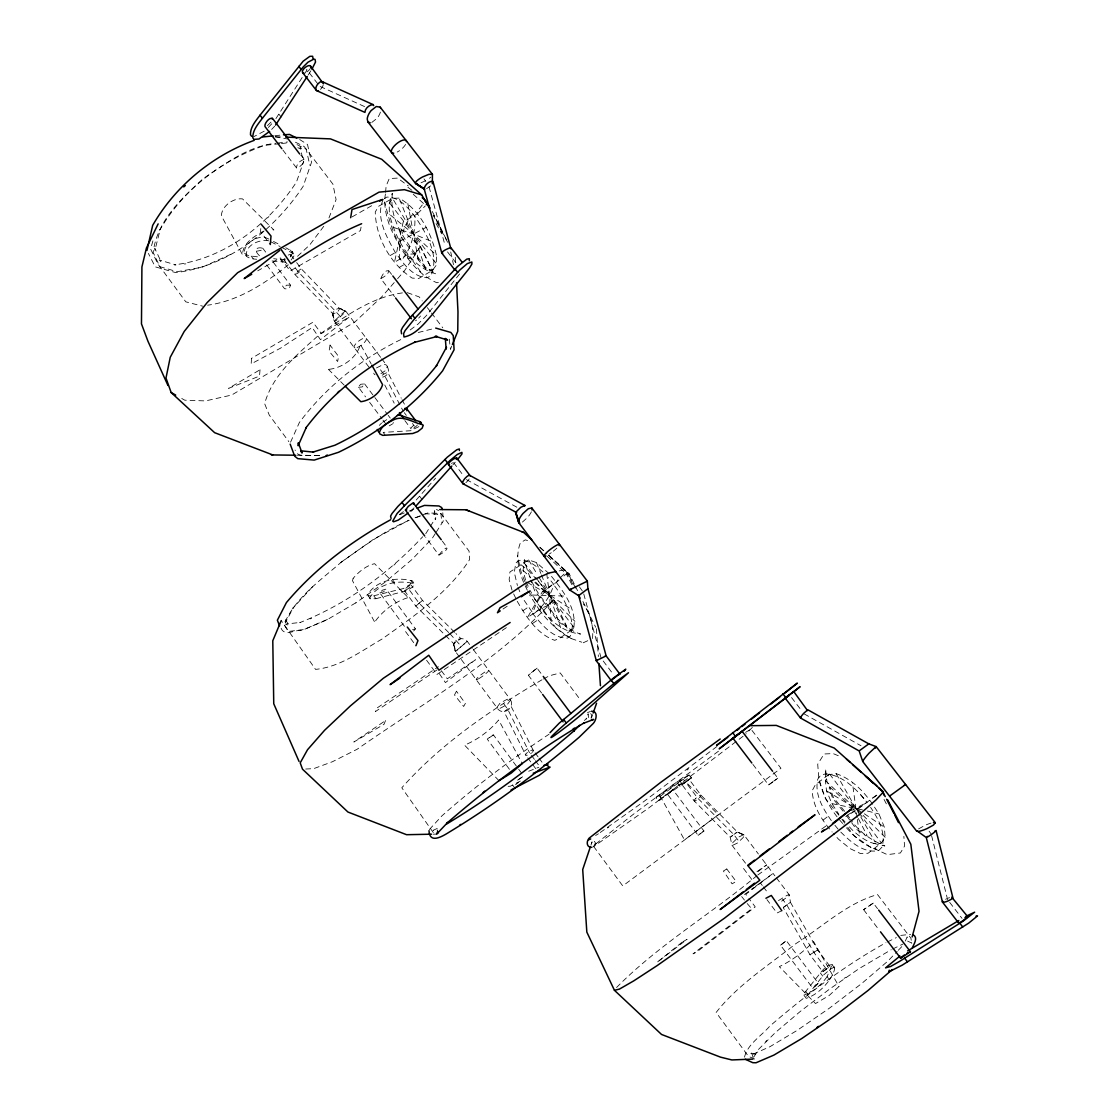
<?xml version="1.0" encoding="UTF-8"?>
<svg xmlns="http://www.w3.org/2000/svg" width="1119" height="1119" viewBox="0 0 1119 1119"><rect width="100%" height="100%" fill="white"/><g stroke="black" fill="none" stroke-linecap="round" stroke-linejoin="round"><path stroke-width="0.75" stroke-dasharray="5 3.75" d="M753.073 1057.497L752.22 1054.252L749.352 1052.475L755.773 1054.476L752.527 1054.378L769.9 1046.741L796.994 1030.487L829.417 1008.177L861.7 983.517L887.996 960.983L897.172 951.444M744.485 1057.147C747.646 1043.985 761.452 1035.914 769.76 1026.165L770.278 1025.717C806.281 994.749 844.425 965.823 885.954 942.688M436.41 256.908L436.27 265.189L432.521 270.336L418.744 278.491L412.156 278.085C390.587 263.958 375.774 237.801 375.271 211.981L378.544 206.33L392.573 198.301L399.105 198.091C419.653 209.729 431.235 232.948 436.438 255.244L413.484 233.997L389.384 214.191L389.174 203.994L392.168 193.335M376.474 367.927L383.23 364.57A8.015 4.042 -33.2 0 1 387.244 366.472L385.789 370.347L379.509 374.627M592.469 638.543C593.825 626.402 590.384 614.051 583.433 604.022M509.453 769.34L487.255 739.099L492.29 735.267L493.465 734.945L517.663 767.844M493.465 734.945L487.255 739.099M260.769 228.584L260.545 231.563L270.308 244.543M438.396 282.506L436.788 282.729C413.415 272.421 399.679 248.502 389.678 226.052C386.251 215.715 383.397 204.917 385.426 193.979M385.565 192.398L386.125 186.048L389.258 178.55L397.609 178.103L408.309 185.936M392.433 193.489C388.293 222.289 409.456 245.607 425.374 267.063L436.13 273.917C409.778 266.49 395.692 238.879 389.384 214.191M525.608 580.104L523.063 570.382L524.517 559.668C528.336 576.635 535.791 592.832 548.128 605.365C555.444 618.22 566.34 629.535 580.593 634.053C556.479 631.438 540.519 610.722 530.252 590.594M332.721 313.418L334.427 320.901L343.743 312.243A7.973 0.923 -41.1 0 1 345.827 311.6L336.539 320.216A7.973 0.923 -41.1 0 1 334.427 320.901C327.797 312.733 338.763 303.836 345.505 311.25L339.281 308.452M842.677 823.458C831.193 810.953 822.997 795.833 818.898 779.384L817.709 764.207L824.088 753.982L833.096 753.577L839.026 756.024M508.11 786.321L510.376 786.223L520.349 781.048M361.059 227.129L360.458 230.542L290.171 270.966L280.351 257.902L257.748 270.826M517.216 601.295C526.21 616.751 537.064 634.081 554.73 640.334L559.682 638.222L573.641 628.668C577.292 608.974 562.955 590.678 551.289 576.103M510.586 700.046L507.397 704.397L500.571 708.089A8.253 2.7 -32 0 1 496.892 707.474L500.053 703.124L506.935 699.403A8.253 2.7 -31.9 0 1 510.586 700.046C515.327 708.061 502.501 716.454 497.2 708.089L460.357 658.196M387.244 366.472C393.818 378.879 369.997 380.012 387.664 372.277L401.259 398.196M591.042 718.132L591.741 715.069L588.692 710.985M415.778 253.733L408.099 254.307L407.316 257.706L411.862 259.622L423.094 275.274M408.099 254.307L394.475 262.294L403.19 222.024L417.373 213.813L418.226 210.092L423.555 203.35M527.343 590.259C519.943 575.949 514.292 558.759 520.335 542.967L525.301 539.834L528.168 540.757M152.911 240.893L150.603 248.991L157.947 264.028L185.796 301.836L202.707 306.186M438.928 555.08C448.118 542.883 451.111 548.925 438.928 555.08L425.738 537.372M783.356 907.411L790.42 902.278L817.667 949.961L829.934 966.256L824.661 970.635L822.647 971.6L810.058 954.857L783.244 907.607L790.42 902.278L789.343 894.976L775.915 877.198M393.398 422.534L392.867 423.541M822.647 971.6L829.934 966.256M590.958 845.125L592.049 841.88L591.503 843.558L622.682 885.814L625.395 883.968L780.936 768.277L751.017 729.14L750.038 729.686M591.475 717.95L592.608 714.677M328.972 217.925L336.078 199.616L332.902 184.131L304.13 146.491L292.199 140.616M451.726 346.135L450.425 349.352L448.929 335.854M383.23 199.308C375.355 217.142 386.335 236.529 395.021 251.999C402.994 262.881 412.058 276.687 426.857 277.764L430.759 276.015C440.187 255.691 426.115 232.892 414.729 216.191C407.694 207.379 399.231 196.93 386.908 197.07L384.446 198.567M829.501 979.824C842.034 960.745 828.829 961.165 820.381 973.012L804.323 993.168L803.806 995.141L806.212 998.344C815.513 995.364 823.934 987.825 829.501 979.824L827.109 976.649L832.396 963.879M459.363 656.839L455.405 651.468L467.252 641.313L455.559 651.51C448.649 643.173 460.538 634.039 467.252 641.313L472.358 648.209M290.562 442.173L299.43 422.395C326.496 386.349 362.892 357.409 403.623 338.246M905.341 941.051L907.173 936.897L907.761 941.247L911.873 943.051L908.446 943.289M827.109 976.649C821.486 984.608 813.093 992.091 803.806 995.141M872.638 804.253C863.56 791.119 851.587 778.796 836.103 773.649L828.717 774.628L825.388 780.698L826.535 790.867L831.893 803.596L838.844 814.268M524.196 600.427L533.469 613.995C542.911 606.918 550.758 595.867 553.807 584.454L548.198 577.53M541.624 693.039L528.336 675.191L536.98 668.057L542.225 675.023M537.092 668.141L528.462 675.261M752.36 727.42L745.758 734.12M548.128 605.365L541.106 608.358L539.806 610.554C548.38 621.73 558.549 631.745 571.026 638.487L581.726 642.194M541.106 608.358L527.399 617.604L542.337 591.769L556.619 582.188L558.045 579.768M389.174 203.994L392.573 198.301L413.484 233.997L432.521 270.336L425.849 270.001L413.484 233.997L399.105 198.091M429.332 829.571L441.893 815.877C475.505 786.056 511.621 759.102 549.037 734.246M425.724 533.763L429.374 527.93M430.297 526.476L435.795 517.719L435.459 519.664L434.298 510.67L435.823 513.397L437.767 514.208L425.024 513.817L426.912 513.509M753.856 1056.937L758.794 1049.132L775.355 1032.557L800.435 1011.31L829.822 988.902L859.28 968.494L891.214 949.723M275.917 118.614L307.627 68.986M435.235 533.679L432.144 538.491L412.044 559.458L385.37 581.936L355.716 602.987M436.13 532.28L443.222 521.16L442.802 512.754M308.173 75.001L310.97 70.651M780.558 945.135L786.293 940.659L818.241 983.195L815.191 986.454L812.548 987.895L780.572 945.275L786.293 940.659M414.659 254.111L420.534 246.572L432.689 271.008L424.101 267.245L402.728 239.41L398.378 228.192L399.315 227.591L420.534 246.572L404.267 271.078L395.315 281.317M874.526 807.149L878.961 813.961L884.346 827.123L885.143 837.306L881.31 842.957L868.092 853.251L860.413 853.531L850.048 848.594L838.565 839.264L833.263 833.291M323.769 226.304L309.711 244.963L295.906 257.79M616.555 987.517C658.406 945.051 710.733 914.195 756.402 876.093M834.718 966.956L830.564 968.984L823.416 975.153L806.701 996.358L806.212 998.344M270.98 122.125L267.091 125.957M592.762 847.083L596.581 843.153L594.497 845.796L595.35 842.705L592.846 839.306M459.615 273.959L426.381 315.6L418.142 324.006L407.386 332.049M765.718 1041.607L766.599 1040.502M420.52 316.006L418.702 318.104M873.324 903.131L863.602 909.663L873.226 903.075L877.562 908.684M290.534 256.237L292.311 253.705L292.255 251.453L285.765 247.733M394.21 282.603L381.901 296.689L354.877 322.006L231.647 395.049L205.532 400.91L184.817 400.196L180.257 397.637M416.212 499.997L435.599 478.149M452.985 464.763L455.265 462.189M312.565 586.706L292.842 608.288L293.374 607.561L285.359 622.793L285.023 618.779L289.122 625.703L285.457 624.108L300.591 622.402L299.752 622.654C346.61 604.176 388.447 573.46 422.702 536.756M745.52 863.197L731.938 845.167L730.217 837.236L694.2 800.896L682.072 784.769L688.045 780.237L689.164 779.481L700.984 795.175L737.337 831.949L744.037 834.984L758.402 854.007M267.581 217.939L268.91 216.513M268.336 127.454L272.323 123.174M271.651 129.426L274.659 126.223M320.44 89.394L321.363 88.415A5.455 2.867 -54.1 0 0 323.223 84.904M655.93 797.567L676.603 782.111L689.668 774.628L691.57 777.873L661.413 798.728C658.462 803.498 653.174 796.42 659.133 795.679L689.668 774.628M898.319 950.255L902.907 945.485M379.341 425.36L381.565 423.066M547.051 605.966L553.681 599.672L566.718 626.192L565.487 626.57L557.346 620.947L547.051 605.966L534.812 591L530.644 580.285M658.224 800.644L678.925 785.188L691.892 777.565M703.935 831.011L698.13 835.347L667.33 793.986L673.037 789.874L703.935 831.011L701.249 833.054M417.373 213.813L425.29 205.924M584.384 720.51L586.762 718.146L586.23 719.027L588.132 713.796L588.65 718.048M393.86 565.207L395.259 563.836M698.13 835.347L700.816 833.291M560.437 577.502L566.438 571.837L549.177 556.031M288.38 264.783C264.895 283.639 238.095 301.123 207.616 305.193M430.647 185.866L426.171 188.985M410.365 511.215L414.687 507.299M465.896 482.667L467.84 480.764A5.581 1.93 -48.8 0 0 469.407 478.554M687.01 770.068L688.521 768.739M831.305 820.563C822.969 808.659 814.24 794.21 817.793 779.104L820.731 775.215L825.668 773.844C843.306 775.383 856.441 789.301 866.973 802.281L852.258 812.17M556.619 582.188L559.052 580.118M563.934 575.991L567.725 572.788L548.464 555.066M672.911 790L667.274 794.098M595.812 843.894L634.571 813.331L718.636 751.073M291.094 260.042L294.535 255.16L292.255 251.453M743.114 736.246L648.628 808.044L593.713 846.551M382.502 422.325L389.874 417.723M392.321 424.101L389.216 425.835M418.87 426.619L410.645 430.731L383.16 432.382L385.3 435.235M716.957 746.471L643.789 801.582L599.798 832.816M413.68 630.99L415.443 628.878L386.167 589.084L382.348 590.203L379.859 592.916L406.127 628.668M752.891 764.375L768.585 784.965L773.942 781.048M773.649 772.614L777.859 778.125L775.103 780.181M756.976 871.659L766.613 864.889L757.143 872.247M757.787 875.03L828.619 824.088M876.569 795.105L856.315 810.282L845.754 816.436M823.136 820.045L828.186 816.199M515.537 784.713L518.475 782.489M828.717 774.628L815.443 784.629L812.226 790.643C812.814 806.449 822.045 820.451 832.144 832.032M778.502 900.585L786.741 895.508A8.351 1.385 -32.7 0 1 789.343 895.396L780.097 902.334M436.886 670.001L375.369 711.614L376.627 708.271L438.41 666.7M733.896 834.41C744.275 826.955 723.28 842.243 733.672 834.774M772.725 781.943L768.585 784.965M773.705 781.146L777.859 778.125M744.485 894.501L754.304 887.255M755.717 886.22L759.927 883.115M761.326 882.08L772.558 873.799L745.8 894.319L747.898 897.116M399.413 514.53L403.539 511.495M415.555 320.775L416.576 320.034M522.419 522.083L527.622 517.384A10.169 3.147 -48.8 0 0 531.497 511.537M683.947 783.468L689.164 779.481M264.21 131.161L253.705 136.728M340.763 562.437L373.34 539.428L408.785 520.195M683.205 784.013L682.072 784.769M876.82 795.371L869.813 799.931M532.476 623.521L537.791 619.926M506.375 627.661L437.011 674.421L426.577 660.224M522.895 610.736L528.21 607.155M503.032 609.016L508.627 605.267M549.289 573.809L536.435 562.563L528.588 559.906L509.928 571.977L509.159 579.614L512.236 590.944M918.587 828.885L924.784 825.472A10.533 1.972 -24.1 0 1 931.693 822.927M595.63 835.487L598.413 833.767M847.74 814.912L851.125 812.856M851.377 810.632L866.973 802.281M399.189 267.469L404.477 264.364M355.884 602.777L326.944 619.828L302.102 630.347C295.78 629.27 284.506 637.047 281.121 628.221M745.52 732.358L751.017 729.14M844.104 978.342L845.894 977.307M390.097 255.594L395.399 252.502M352.121 216.89L372.473 205.267M541.988 679.793C491.255 709.6 441.012 743.52 401.805 787.776L434.242 833.921M543.456 678.995L549.331 675.792L560.199 672.911L580.551 700.102M607.463 827.948L608.652 827.305M371.788 122.447L376.977 118.376A9.945 4.924 -53.8 0 0 380.432 112.04M399.623 241.34L426.213 227.353M528.714 771.243L538.826 767.256M411.093 511.215L412.338 510.586M412.547 629.675L415.443 628.878M887.437 941.96L896.333 937.596M264.07 231.004C254.922 235.745 242.04 243.382 242.641 255.02L221.408 215.883C221.394 206.358 233.367 197.685 242.529 198.902L273.903 229.996L271.413 229.381M781.803 910.698L777.02 913.02L766.935 899.606M945.583 899.312L946.898 898.683M892.668 949.024L902.865 944.1M583.209 642.782L587.839 640.669M437.249 828.438L433.011 830.368L437.123 831.011M230.808 254.307L202.105 267.231L177.236 271.707L159.919 266.714L153.163 252.474C156.912 221.282 181.096 198.804 203.057 178.718C225.213 163.696 248.404 146.016 275.847 143.246M573.641 628.668L568.592 630.864L549.541 594.986L538.197 575.977M327.405 619.436L303.669 629.591L288.254 631.48L283.946 624.36C295.262 597.868 319.922 580.803 340.945 562.437C362.864 546.855 384.768 530.434 409.75 520.083M421.024 182.803L425.416 180.802A9.889 2.462 -27.3 0 0 427.542 179.572M415.093 517.775L427.724 512.95L440.816 513.355L469.057 551.107L469.574 559.668C448.048 593.182 414.086 616.009 382.292 638.893C361.199 650.992 340.526 666.938 315.572 669.386L281.233 620.597M415.988 517.691L423.793 514.712M399.553 514.74L407.54 511.733M409.148 511.131L415.541 508.725M587.489 712.579L590.454 711.502M310.075 618.877L311.516 618.429M418.282 332.497L434.116 328.482M285.597 259.118L282.044 259.706L273.651 258.699M900.781 935.4L910.684 934.337M375.9 598.707L407.274 590.552L412.254 587.265L414.631 584.314L412.435 580.873L410.897 580.537C395.608 576.831 376.166 580.425 367.661 594.735L370.151 598.791L375.9 598.707L373.746 595.77L367.969 595.826M373.746 595.77L403.413 588.538L410.155 584.426L412.435 580.873M402.434 292.884C371.144 297.304 344.876 316.523 319.712 334.315C297.766 353.954 272.896 374.096 264.63 403.637L269.259 415.079L288.842 441.655M559.22 570.886L563.878 569.935L569.263 573.921L574.579 584.65M533.203 750.262L511.215 706.565L510.404 706.844L504.082 711.726L525.776 755.171M571.026 638.487L555.793 627.899L543.568 610.051L539.806 610.554L529.567 594.944M743.534 834.732L738.47 837.166L732.945 842.495A8.295 2.028 -40.3 0 0 732.427 845.432L737.491 843.013L743.058 837.641A8.295 2.028 -40.3 0 0 743.534 834.732L737.239 831.99L744.037 834.984M413.666 214.792L412.142 214.974C402.686 226.737 398.224 243.508 399.637 258.489L400.7 259.72L402.169 259.482C411.638 247.775 415.904 231.115 414.729 216.191M277.512 143.064L287.541 141.973M279.708 143.722L264.755 145.344C221.576 160.395 182.929 189.894 160.003 229.787L160.311 229.087L154.94 250.208L154.814 248.32L161.248 262.042L159.234 259.986L175.935 264.923L174.284 264.811C225.059 258.923 269.008 223.898 296.437 182.103L303.683 161.472L303.627 162.381L299.962 146.813L302.284 149.848L297.85 147.666M281.442 143.54L288.394 142.77L287.499 142.603M274.868 135.721L281.764 134.993M184.383 264.014L185.866 263.874M285.765 262.238L270.49 260.811M305.697 769.033L313.684 768.641L332.427 761.731L357.143 749.254C424.535 702.131 497.927 661.301 553.681 599.672L534.001 581.712M404.309 590.482L415.82 606.106L453.796 643.691L460.902 638.613L455.867 633.522M433.207 834.173L436.536 834.103M818.241 983.195L812.548 987.895M532.364 595.028L565.724 596.105M370.151 598.791L369.843 597.714C378.376 583.475 397.721 579.782 413.009 583.405L414.548 583.712M319.53 455.503L300.661 455.293L298.116 454.244L295.024 450.048M296.759 455.209L320.803 455.503M275.302 136.7L282.198 136.966M380.81 278.575C394.993 271.609 386.027 265.133 380.81 278.575L394.531 296.591M268.854 239.102C253.523 230.094 229.675 258.237 256.699 259.244M244.543 253.188L248.32 255.719L259.832 257.104M268.7 240.809C259.748 238.962 244.613 245.257 246.614 255.957M275.134 136.91L287.513 138.98M282.855 149.988L296.535 167.948C301.57 167.025 307.893 159.136 300.759 155.401M303.934 159.555C300.41 160.101 296.241 164.353 296.535 167.948M831.893 803.596L865.686 810.576M847.754 827.305L853.699 835.515L871.561 847.936L876.792 849.391C863.378 845.586 852.622 835.194 843.796 824.717M873.533 843.334L884.849 845.978C871.477 840.285 858.581 831.767 850.622 819.332M867.337 811.009L878.961 813.961M393.049 227.283L413.484 233.997L432.927 241.942M407.288 292.66L419.121 296.871L422.199 300.899M436.382 509.537L438.662 510.474M296.661 262.601L301.515 269.05L339.686 308.662L345.855 311.25L380.656 357.353M754.612 1059.036L748.457 1056.336L716.118 1012.485C737.855 984.706 768.501 965.487 795.805 943.667C822.423 926.896 846.831 903.229 877.52 894.557L910.95 938.268L911.244 940.282M364.598 106.599L319.6 86.219L306.564 69.336M873.771 848.37L887.283 854.65L900.389 852.972L904.544 846.146L903.872 836.341M281.652 247.313L294.269 254.125M379.859 592.916L383.677 591.783L386.167 589.084M296.997 144.631L306.172 149.163L309.851 165.276M299.654 139.525L307.501 144.463L311.544 162.227L303.179 186.3C274.407 229.787 228.682 266.21 175.781 272.63L155.261 266.868L148.379 253.398M270.924 241.844L280.128 246.53M273.47 241.452L279.624 244.599M284.128 260.084L295.08 274.659L332.902 313.81L337.406 312.383L339.686 308.662M466.413 479.589L517.258 507.425M804.155 713.894L861.001 745.744M527.511 582.565L549.541 594.986L572.173 609.897M826.535 790.867L862.875 812.814M864.316 813.765L884.346 827.123M407.931 187.293L412.813 190.957M520.922 564.675L528.336 570.634L536.309 579.041M542.953 572.019C536.071 566.242 528.476 559.024 518.726 560.409L515.775 563.109L514.306 572.452L517.398 585.531M413.247 194.3L423.541 203.476M852.776 807.82L829.878 787.035L826.927 781.566L825.57 768.963L825.388 780.698L861.854 814.142M540.141 547.443L546.142 552.898M548.702 555.234L569.263 573.921L567.851 574.998L566.312 573.879L546.128 555.276M523.063 570.382L530.63 577.418M535.665 582.104L574.928 621.339M539.694 547.177L546.813 553.821M358.36 387.286L362.206 386.922L364.612 383.901L360.78 384.251L358.276 386.894L365.549 396.881M454.622 632.291L422.478 600.385L411.26 585.195M448.691 632.529L419.149 603.239L407.778 587.839M449.922 633.746L461.322 646.39M863.071 815.359L885.143 837.306M344.246 385.216L327.294 368.221L328.608 369.34C341.882 368.333 357.353 357.52 360.374 344.288L371.06 363.717M266.658 264.965L284.534 288.702L286.562 288.926L289.709 287.345L290.506 285.177L271.959 260.475M498.976 780.67L464.525 745.128C477.323 739.967 489.842 730.651 498.64 720.007L522.251 763.494M840.789 832.088C850.748 841.88 863.644 853.657 878.667 850.608L882.024 847.097C886.234 832.914 878.261 818.814 870.61 807.345M256.349 251.202C275.722 248.712 245.355 242.837 260.475 256.713M290.506 285.177L286.45 285.177L284.198 288.352M842.901 819.542L845.139 822.045M849.447 826.871L851.573 829.249A43.193 16.743 51.1 0 0 881.31 842.957L859.812 813.639M747.198 903.565L751.674 908.726L693.025 953.836L696.536 952.143L755.227 906.88L748.947 898.515M860.903 794.938L863.896 798.56M834.914 825.276L838.691 829.878M529.007 592.259L543.568 610.051M411.862 259.622C395.301 244.501 389.832 222.793 384.726 201.924M844.677 811.303L833.333 797.343L829.878 787.035L829.151 788L832.62 798.295L843.782 812.058M838.872 815.219L825.402 798.644L818.898 779.384M538.589 581.432L574.495 628.095M523.916 562.689L534.602 576.145M535.665 577.488L549.541 594.986L560.633 627.731M741.673 896.571L744.443 900.068M447.516 251.887L456.93 264.098M791.525 697.543L802.043 711.166M949.695 902.39L962.018 918.363M829.529 774.012L858.791 812.24M390.027 203.518L436.76 264.224M340.134 316.243L298.297 271.847L293.374 265.315M737.981 840.075L733.784 834.592L697.599 798.043L685.625 782.125M427.346 307.627L430.423 311.655M431.458 312.998L442.76 327.797M278.869 114.082L281.205 117.145M388.559 270.406L391.748 274.575M863.602 909.663L879.436 930.448M762.501 859.448L774.88 875.827M381.691 358.709L386.824 365.521M453.573 462.567L463.448 475.659M603.225 661.021L613.562 674.729M689.024 774.935L691.248 777.887M832.214 964.83L834.536 967.907M290.38 250.096L292.395 252.768M290.828 254.866L295.682 261.314M826.298 968.928L813.863 952.409L786.825 904.949L782.643 899.298M760.193 882.681L762.291 885.465M763.34 886.863L768.599 893.843M404.281 412.659L406.323 415.359M412.449 423.486L414.478 426.199M368.948 367.13L334.413 321.237L332.902 313.81M679.401 780.377L681.695 783.426M743.534 868.498L753.563 881.828M404.854 420.59L411.051 428.843M677.778 783.412L680.002 786.363M820.381 973.012L822.689 976.09M280.561 259.496L282.561 262.168M262.685 248.11L266.812 253.607M364.612 383.901L373.844 396.196M374.879 397.567L387.174 413.96M388.209 415.331L390.251 418.058M369.648 402.35L381.971 418.786M383.006 420.157L387.104 425.64M659.133 795.679L661.413 798.728M805.722 991.378L808.1 994.553M251.202 256.111L253.258 258.853M419.611 496.207L422.087 499.522M442.299 541.078L447.39 547.904M380.516 369.816L384.251 374.865L403.26 411.302M473.379 649.593L510.292 699.431M410.897 580.537L413.009 583.405M535.148 752.891L538.057 756.836M539.036 758.15L542.911 763.396M531.455 755.381L534.406 759.367M535.386 760.71L539.33 766.039M527.762 757.871L531.749 763.27M532.742 764.613L535.735 768.669M400.462 589.419L402.56 592.273M392.503 579.726L394.685 582.677M929.106 831.193L931.162 834.005M518.67 769.215L521.706 773.327M441.376 670.729L447.306 678.785L475.449 659.748L445.418 682.604L437.781 671.4M423.989 178.9L425.821 181.404M405.568 631.592L415.918 645.705M512.628 785.062L514.894 788.14M847.67 815.275L849.643 817.989M846.733 815.975L850.608 821.304M851.573 822.633L856.413 829.291L865.966 835.893L867.043 835.403L856.734 815.471M841.852 819.164L844.775 823.206M503.746 703.767L507.69 709.208L529.497 752.709M579.404 586.846L583.307 592.273M528.588 559.906L537.316 574.523M453.699 643.523L455.559 651.51L453.796 643.691M836.103 773.649L859.938 815.443M860.791 816.926L875.142 842.089M442.746 232.304L433.78 215.421M447.614 242.291L433.403 215.673M436.088 223.534L441.25 233.116M402.057 399.721L405.246 405.819M884.024 799.4L887.926 806.883M384.754 385.006L394.182 403.148M853.559 809.345L855.951 813.947M575.642 588.174L567.725 572.788L566.312 573.879L572.55 585.992M566.438 571.837L573.32 585.209M432.284 211.463L447.964 242.725M575.334 586.174L578.369 592.301M582.929 601.49L595.686 627.255M513.663 593.895L516.502 599.812M526.042 581.726L529.553 589.126M517.943 587.139L520.573 593.588M536.435 562.563L540.799 573.376M541.428 574.914L549.541 594.986L550.996 619.814M524.797 581.474L521.188 572.243L517.398 555.43M525.398 583.027L527.804 589.181M429.039 186.831L445.082 245.509M583.754 593.923L601.169 658.28M450.733 251.999L453.489 264.685M931.595 835.683L947.639 899.732M437.249 829.934L437.515 831.025M407.834 203.518L418.954 263.371M857.126 817.821L852.426 782.671M857.35 819.458L859.686 835.753M546.729 573.655L549.541 594.986M440.816 513.355L441.907 522.643M596.399 628.682L598.371 656.573M455.251 257.258L455.685 265.79M310.383 68.287A5.133 2.308 -40 0 1 305.865 72.525M405.596 144.421A9.414 3.637 -39.8 0 1 397.189 152.058M288.254 255.09A4.252 1.609 -37.5 0 1 290.926 255.048A4.252 1.609 -37.5 0 1 289.331 257.999M285.093 260.349A4.252 1.609 -37.5 0 1 284.366 258.447M417.443 424.954A4.336 1.147 -37.2 0 1 411.596 428.969A4.336 1.147 -37.2 0 1 413.722 425.332M375.061 374.753A8.015 4.042 -33.2 0 1 373.774 373.159M430.955 177.054A9.889 2.462 -27.3 0 1 429.43 178.285M452.566 462.804A5.287 1.259 -37.2 0 1 451.461 463.518M556.87 548.128A9.721 1.609 -37.2 0 1 553.262 551.205M551.233 552.702A9.721 1.609 -37.2 0 1 549.247 554.045M532.294 752.276A4.364 1.301 -31.9 0 0 532.896 751.632L533.371 750.583A4.686 1.399 -31.9 0 0 531.343 750.331L529.385 751.185A4.364 1.301 -31.9 0 0 526.084 753.8L525.608 754.849A4.686 1.399 -31.9 0 0 527.65 755.087L529.595 754.234A4.364 1.301 -31.9 0 0 531.511 752.961M948.255 898.109A5.833 1.329 -23.8 0 1 949.569 897.662M810.072 954.661L817.667 949.961L810.072 954.661M251.565 358.318L251.174 363.885L280.449 348.205L312.187 327.531L320.44 339.672L349.324 316.985L321.363 333.518L312.914 322.258L251.565 358.318M260.028 369.76L259.51 376.068L228.57 388.363L260.028 369.76M572.341 626.752L570.55 635.886L567.277 638.124C552.003 638.054 541.68 624.262 532.728 613.66C535.581 602.204 543.624 591.056 553.094 584.034C562.689 596.189 571.068 610.974 572.341 626.752M330.049 345.1L329.07 351.17L337.644 361.507L338.539 356.415L330.049 345.1M517.565 780.181L523.72 776.068L517.565 780.181M385.537 720.566L384.013 724.315L353.842 742.009L385.537 720.566M353.128 578.383L352.513 580.747L375.075 622.863L375.019 621.618C382.81 610.652 394.853 601.77 407.694 597.728L408.813 598.203L374.557 563.682C366.039 565.71 358.709 571.823 353.128 578.383M456.44 691.234L454.496 694.955L463.672 706.467L465.378 703.389L456.44 691.234M295.29 274.043C299.584 274.365 306.55 262.475 295.29 274.043M838.984 986.496L829.095 995.546L815.513 1003.547L779.314 966.634C792.056 960.689 803.722 951.57 813.611 941.569L838.984 986.496M422.478 600.385L415.82 606.106L422.478 600.385M695.458 798.756L694.829 799.47A4.658 0.993 -40.4 0 0 694.451 801.022L695.57 800.644A4.336 0.923 -40.4 0 0 698.983 798.099L700.368 796.588A4.658 0.993 -40.4 0 0 700.732 795.063L699.627 795.427A4.336 0.923 -40.4 0 0 696.214 797.973L695.458 798.756M660.811 795.833L660.28 796.336L684.492 839.907L718.328 814.758L683.205 779.328L660.811 795.833M682.03 942.254L656.909 962.466L687.066 939.345L682.03 942.254M726.777 868.973L723.406 871.03L732.106 883.814L736.148 881.464L726.777 868.973M357.073 347.547A7.595 2.42 -37.4 0 0 366.472 338.945A7.595 2.42 -37.4 0 0 357.227 342.316A7.595 2.42 -37.4 0 0 357.073 347.547M405.861 590.063A4.378 0.867 -36.4 0 0 411.33 585.419A4.378 0.867 -36.4 0 0 406.127 588.048A4.378 0.867 -36.4 0 0 405.861 590.063M478.792 678.673A7.833 1.049 -36.5 0 0 488.765 670.575A7.833 1.049 -36.5 0 0 479.841 675.694A7.833 1.049 -36.5 0 0 478.792 678.673"/><path stroke-width="1.5" d="M272.49 119.09C270.504 115.9 263.944 123.426 264.965 126.503L281.792 148.617M916.713 830.662L926.28 837.53L942.464 902.04L958.563 922.909M429.011 830.634C429.556 844.607 442.956 836.019 449.838 831.753C495.535 804.001 538.519 771.872 579.194 737.211L593.294 723.433C596.371 720.174 598.413 711.027 591.531 711.222M313.11 58.887L312.621 56.272L309.851 56.328L303.165 61.195L260.056 115.159C255.775 120.88 250.166 127.146 250.488 134.742L251.593 136.308M399.483 412.575L399.455 413.219A4.546 2.182 -33.1 0 0 400.84 414.226M578.957 595.909L569.543 589.867L518.908 522.909L518.601 520.936A10.169 3.147 -48.8 0 1 523.035 513.453L528.294 508.725L531.791 507.942L587.335 581.125L587.923 588.916M270.308 244.543L271.008 236.053L261.077 224.094M532.057 509.942L531.791 507.942M751.842 763.004L733.015 738.288L742.121 731.336L772.6 771.243M350.667 217.715L351.995 209.561L382.642 199.448L379.733 201.112M935.134 830.857C937.946 830.256 924.238 839.837 927.343 836.369M424.716 536.001L405.442 510.11L408.365 506.306L413.163 502.781L441.278 539.722M413.806 502.893L413.331 503.97M469.351 260.797L469.309 258.699L466.777 259.146L457.447 266.56L408.463 319.433L402.602 327.405L401.12 330.483L401.553 333.784M432.438 174.354L428.969 174.312L422.548 176.97A9.889 2.462 -27.3 0 0 415.946 181.865L415.555 183.432L424.591 189.181L415.555 183.432L367.899 121.901L367.228 118.992A9.945 4.924 -53.8 0 1 371.074 110.627L376.292 106.529L380.166 107.13L432.438 174.354L432.354 183.768M912.125 936.995L919.035 911.3L910.824 844.244L887.647 799.889M742.121 731.336L738.12 734.526M459.405 450.509L459.336 448.957L456.748 449.782L447.32 457.153L397.93 506.389L392.042 513.495L390.587 516.083L391.063 518.489M437.487 832.13L436.592 834.145L447.754 822.381L447.068 823.024C489.954 785.93 535.539 751.604 584.398 722.748L583.531 723.266L593.643 719.447L591.447 719.713M590.398 846.747L582.705 869.533L586.832 932.113L614.443 990.301L661.539 1034.46L720.524 1057.147L731.854 1059.945L752.975 1059.092M593.168 713.041L596.567 703.25M406.757 410.757L407.078 409.386A4.546 2.182 -33.1 0 0 404.84 408.407M452.384 344.54L457.755 331.294L457.979 311.851L456.538 282.855M415.918 645.705L417.988 640.586L407.274 627.046M912.349 947.793C913.901 944.156 918.475 937.4 912.964 934.715M281.233 620.597L272.784 640.739L273.749 703.767L299.053 761.452M522.251 763.494L511.243 773.089L498.976 780.67M807.554 710.593L793.749 691.584L785.118 698.046L800.505 717.992L859.182 750.961L862.749 761.535L916.699 831.193L918.545 831.403A10.519 1.958 -24.1 0 0 927.231 828.494L933.484 825.053L935.316 822.745L876.135 746.597L868.806 743.869L807.806 709.782L803.68 713.362A5.651 0.741 -48.3 0 0 800.742 717.181L800.505 717.992L801.232 717.699M158.143 223.884L146.421 248.04L141.917 266.923L141.47 323.881L147.96 341.253L167.948 385.454M524.559 506.32L524.825 505.424L469.938 475.477L456.734 457.979M875.478 747.996L876.135 746.597L868.904 753.311A10.323 0.937 -48.1 0 0 863.364 760.179L863.127 761.466M307.249 76.456L275.554 125.09M889.815 795.931L905.593 784.517L904.334 785.118M450.887 248.81L432.969 181.46C429.262 180.635 424.535 185.167 424.185 188.859L441.767 253.02L454.971 270.141M311.893 69.196L315.53 62.021L315.054 59.419L313.921 59.097L307.977 62.188L303.291 66.832L262.419 118.25C258.139 123.971 252.53 130.224 252.81 137.805L253.929 139.385L258.965 139.008L269.623 131.427M878.625 910.069L910.432 951.737L900.655 958.242L880.499 931.833M900.543 958.144L901.313 957.318M889.241 970.187L888.724 971.921L902.236 965.137L968.76 923.077L977.53 915.915L976.02 916.111M547.261 765.074L547.918 764.123L543.61 765.536M451.838 466.05L415.695 506.292M793.749 691.584L791.692 693.276M457.559 459.615L461.979 453.908L461.909 452.37L457.293 454.482L449.894 460.58L404.463 505.704L397.049 513.551L392.727 521.118L393.538 521.804L398.266 520.097L408.183 513.006M414.939 318.328L405.05 330.637L403.581 333.7L403.987 337.001C415.988 334.665 424.395 323.349 432.214 314.635L469.448 268.112L471.882 264.084L471.854 262L467.308 263.622L460.007 269.861L414.939 318.328L412.449 315.082M337.49 392.811L339.015 391.244M624.136 671.33L625.787 669.162L613.702 677.862L559.206 723.168L550.03 732.679M579.628 725.252L573.683 731.169L574.285 730.609C534.211 765.032 491.717 796.854 446.439 824.13M483.1 792.602L484.723 791.119M612.135 679.695L617.226 675.722M892.305 969.544L867.994 990.511L835.068 1015.702L801.694 1038.586L773.872 1055.105L756.024 1062.77L752.779 1062.686L745.324 1059.259M183.74 186.915L185.348 185.558M566.284 722.986C526.448 757.983 576.229 719.545 582.202 713.768L628.5 672.743L616.401 681.457L566.284 722.986L563.654 719.461M859.672 750.527L868.806 743.869L867.994 744.387M426.325 204.651L427.668 203.546L425.192 201.42M816.702 1027.774L818.465 1026.347M279.75 250.404L244.194 278.575L251.719 274.267M741.883 726.595L745.058 724.133M751.478 719.111L759.549 712.831M770.292 704.452L779.691 697.109M785.076 692.927L797.357 683.122L716.566 745.394L720.216 742.89M793.161 692.255L800.099 686.674L719.181 748.849L789.133 695.403M459.615 825.262L460.776 824.367M737.211 730.189L739.547 728.385M743.548 891.605L720.132 909.523L759.843 880.219L748.01 865.826L815.01 814.786L798.155 826.941M746.303 889.493L754.556 883.171M824.185 829.85L821.43 831.963L826.927 828.773L851.797 808.701L832.466 823.514M747.632 865.379L754.458 860.189M759.913 856.035L769.48 848.761M779.034 841.488L787.23 835.25M789.958 833.179L792.7 831.095M736.931 735.435L733.015 738.288M902.138 956.647L904.404 955.011M727.756 737.337L721.349 742.065M789.552 694.885L787.384 696.494M587.195 581.223L569.543 589.867L571.082 589.167M720.202 739.016L660.266 782.713L590.692 836.956C586.314 839.236 585.531 847.601 591.713 847.349M899.928 956.06L885.549 967.865L890.682 966.438L899.438 961.459L962.858 921.329L974.635 912.181L966.187 916.181M399.931 678.072L390.111 684.646L428.759 655.244L438.984 670.197L474.176 645.635L510.138 622.5M500.235 610.89L497.437 612.764L500.067 607.715L529.623 591.196L521.23 596.819M907.593 950.94L958.843 920.517M618.22 675.065L619.618 674.267M906.963 953.346L908.124 952.661M390.657 519.748C351.52 540.995 315.236 568.41 286.436 602.54L277.358 620.234L279.582 625.745M597.028 660.196L596.217 660.672L611.324 680.744M588.706 839.754L590.706 838.97M765.914 898.263L771.313 895.452L781.803 910.698M406.798 509.886L405.442 510.11M909.118 952.115L910.432 951.737M573.194 728.791L574.509 728.189M326.147 455.573L327.377 455.041M604.875 656.363L606.12 655.888L619.94 674.197M254.167 140.379C211.939 155.793 175.151 186.341 152.688 225.339L146.953 250.432M511.061 789.944L539.162 775.369L550.114 767.088L533.217 773.215M417.149 508.124L424.465 505.41L438.97 505.97L441.669 507.536L442.439 509.509M361.647 223.716C336.665 234.151 313.208 248.446 290.94 263.762L281.149 249.509M516.67 512.6L462.902 483.702L448.453 464.525M614.443 990.301L619.422 989.112L633.872 980.79L657.287 965.501L724.427 918.223L858.749 815.01L875.897 800.029L883.478 791.916L864.987 775.579M556.115 571.529L549.191 572.956L525.72 583.209L383.285 678.296L350.415 705.879L324.552 730.315L307.529 749.73L300.2 762.878L302.508 769.187L347.953 812.044L406.575 834.704L431.542 834.201M262.783 136.966L273.134 135.889M283.485 134.812L289.555 134.448L296.773 138.071M435.697 328.077L450.831 332.441L453.251 335.602L454.09 349.757L442.662 370.753C414.827 405.498 378.544 432.955 338.567 452.272L314.187 460.091L297.794 458.65L294.703 456.216L290.171 444.131M933.428 822.563L935.316 822.745M397.371 415.317L399.903 415.261L420.618 421.877L421.248 423.262M429.528 208.12L421.709 194.902L404.463 189.67L379.033 192.146L237.69 272.658L207.197 302.508L184.187 331.49L170.242 357.269L165.99 378.04L171.165 392.545L214.624 432.675L272.714 454.901M750.471 725.685L776.278 725.406L834.284 748.079L876.806 785.888M417.415 183.768L416.212 183.754L424.185 188.859M439.725 509.565L465.952 509.774L523.594 532.392L531.819 539.876M271.371 454.929L295.486 455.223M951.737 897.2L967.529 916.461M285.653 137.105L330.483 138.882L381.691 159.262L421.709 194.902M300.619 450.775L313.586 452.146L312.705 452.174L334.945 445.222C374.124 426.423 409.638 399.539 436.746 365.437L436.312 366.025L446.453 347.254L446.145 349.114L445.306 338.4M370.207 122.824L367.899 121.901M373.718 105.62L373.131 104.613C369.326 104.682 364.906 108.515 364.934 112.404L316.831 90.709M524.825 505.424L520.741 507.341L515.649 512.362L519.72 523.146M421.765 424.395L423.248 425.22L422.143 428.185L417.793 431.612L412.729 433.501L382.74 435.361L379.691 433.864L379.425 432.34C381.341 426.157 387.733 422.758 393.175 420.059C402.714 414.799 412.477 422.45 421.765 424.395L419.667 421.611M521.986 531.833L523.594 532.392M465.952 509.774L469.085 511.075M322.384 81.729L373.131 104.613M171.165 392.545L175.711 395.091M422.255 197.727L425.682 200.665M846.454 759.088L850.174 762.375M852.65 764.585L861.308 772.46M866.218 776.838L873.547 783.44M878.443 787.846L882.108 791.147L884.332 795.455M378.67 432.018L377.257 429.444M445.963 338.791L447.614 340.036L435.291 336.287L437.207 336.455L414.506 342.344L415.177 342.064C372.641 361.563 333.994 390.545 305.767 428.073L306.284 427.43L298.144 445.698L298.283 442.746L302.088 453.013L300.885 451.377M345.463 386.433L360.836 401.707C369.829 400.616 380.082 393.496 382.572 384.642L371.886 365.214M310.509 66.049L323.391 83.799M462.161 262.28L451.167 248.04A5.105 1.063 -27 0 0 448.187 248.544L445.726 249.677A5.483 1.147 -27 0 0 442.019 252.265L441.767 253.02A5.105 1.063 -27 0 0 442.76 253.104M782.922 693.836L785.664 697.389M959.864 923.217L962.746 926.966M298.773 66.343L301.207 69.49M455.153 269.064L457.699 272.351M302.634 72.623L316.257 90.275A5.077 2.672 -54.1 0 0 318.481 90.639M272.225 118.027L299.71 154.016M392.811 275.959L418.254 309.306M732.581 732.539L735.253 736.036M904.642 958.186L907.439 961.864M260.056 115.159L262.419 118.25M395.58 297.976L411.428 318.761M406.854 408.869L415.904 420.898M444.998 459.489L447.572 462.902M611.128 680.002L613.841 683.597M401.749 415.792L403.917 418.66M543.247 676.394L570.942 713.502M401.959 502.333L404.463 505.704M542.645 694.409L563.095 721.867M546.799 764.389L548.995 767.368M578.495 595.14L580.146 598.106M470.176 475.925L469.938 475.477A5.189 1.79 -48.8 0 0 466.945 476.512L464.986 478.414A5.581 1.93 -48.8 0 0 462.651 482.569L462.902 483.702A5.189 1.79 -48.8 0 0 464.091 483.744M437.879 831.809L438.396 832.788M882.569 791.399L885.255 796.63M886.598 799.232L893.955 813.513M427.668 203.546L429.962 207.994M894.71 815.024L898.501 822.633M316.257 90.275L315.81 88.639A5.455 2.867 -54.1 0 1 317.838 84.009L319.754 82.274A5.077 2.672 -54.1 0 1 322.957 82.163M380.166 107.13L380.726 108.389M518.908 522.909L515.649 512.362L518.517 522.153M936.071 830.466L952.815 897.424A5.427 1.231 -23.8 0 1 950.87 899.494L948.38 900.795A5.833 1.329 -23.8 0 1 943.527 902.264L942.464 902.04A5.427 1.231 -23.8 0 1 942.785 901.201M598.875 663.539L600.441 685.709M303.892 73.071A5.133 2.308 -40 0 1 302.927 70.077A5.133 2.308 -40 0 1 307.991 65.839A5.133 2.308 -40 0 1 310.704 67.392M393.72 153.191A9.414 3.637 -39.8 0 1 395.776 144.463A9.414 3.637 -39.8 0 1 406.505 141.567M449.544 464.455A5.287 1.259 -37.2 0 1 449.32 462.525A5.287 1.259 -37.2 0 1 455.055 458.272A5.287 1.259 -37.2 0 1 456.272 459.461M545.904 555.891A9.721 1.609 -37.2 0 1 545.708 553.457A9.721 1.609 -37.2 0 1 555.583 545.806A9.721 1.609 -37.2 0 1 559.136 545.638M964.942 917.566A5.525 0.699 -35.8 0 1 967.278 917.02A5.525 0.699 -35.8 0 1 961.864 921.357A5.525 0.699 -35.8 0 1 958.619 922.643M578.677 595.63L596.301 660.686L606.12 655.888L587.951 588.65L578.677 595.63"/></g></svg>
